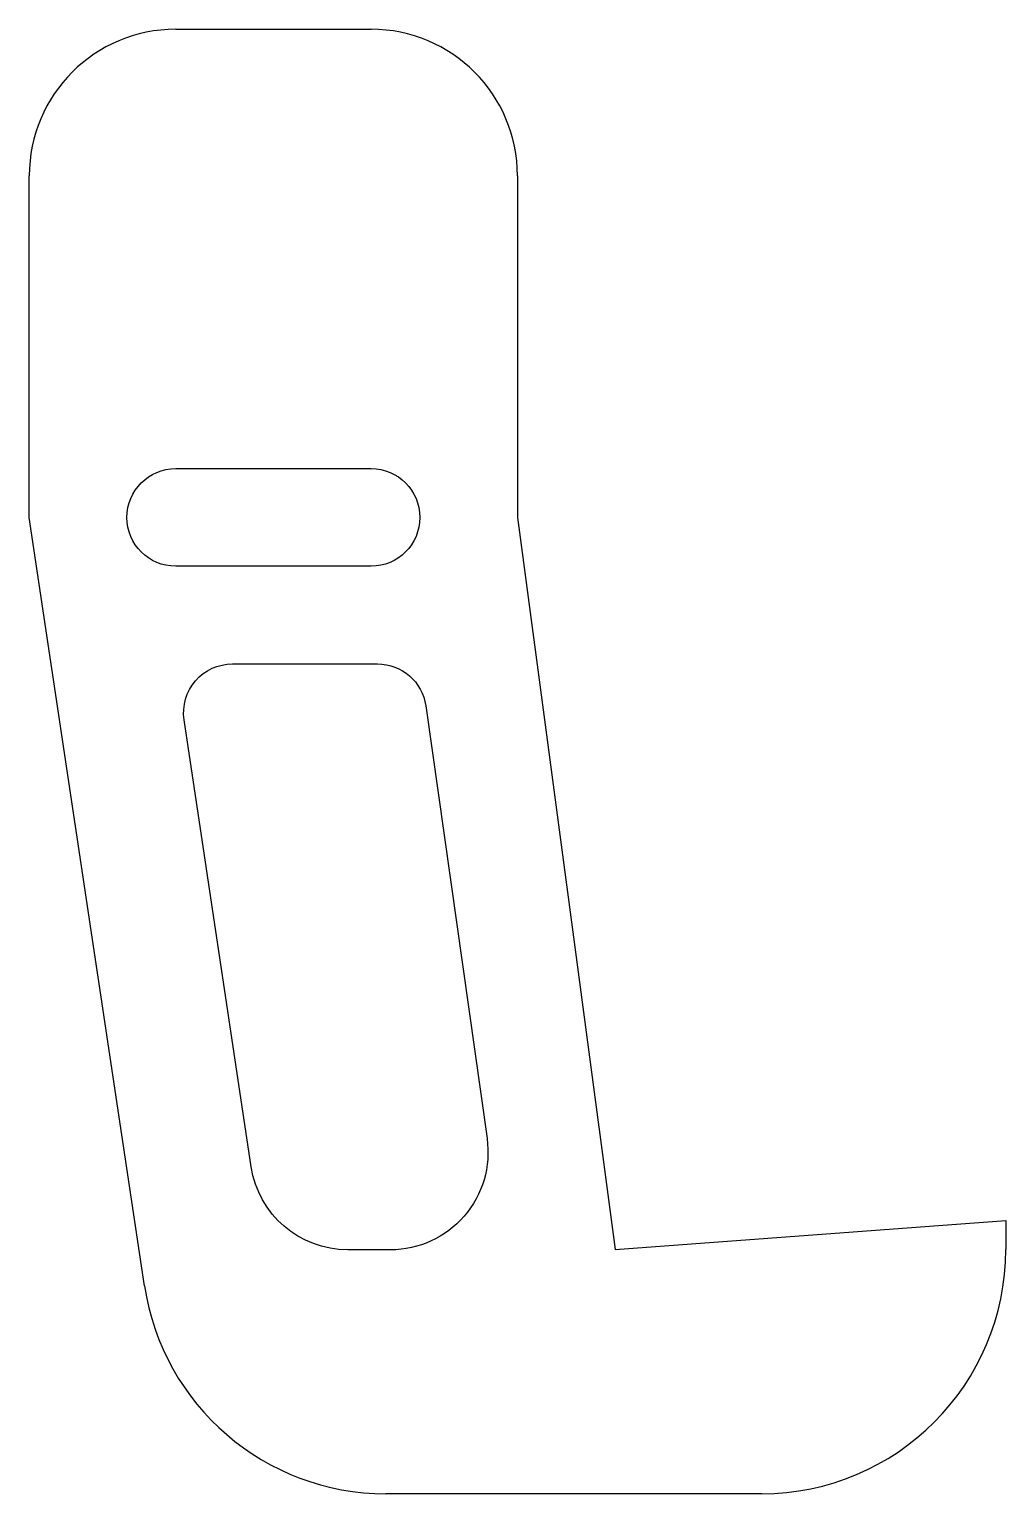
# Model space of a CAD drawing. Header units: inches. Extents: x 0 to 1, y -1 to 0.5.
import ezdxf

# ---------------------------------------------------------------- set-up
doc = ezdxf.new("R2010")
doc.units = ezdxf.units.IN
doc.layers.get('0').update_dxf_attribs({"linetype": 'CONTINUOUS'})

msp = doc.modelspace()

# ---------------------------------------------------------------- linework, layer by layer
for p, q in [((0.15, 0.5), (0.35, 0.5)), ((0, 0), (0, 0.35)), ((0.5, 0.35), (0.5, 0)), ((0.1181, -0.7871), (0, 0)), ((0.5, 0), (0.6, -0.75)), ((0.6, -0.75), (1, -0.72)), ((1, -0.72), (1, -0.75)), ((0.75, -1), (0.3653, -1))]:
    msp.add_line(p, q)
for points in [[(0.35, -0.05), (0.15, -0.05, -1), (0.15, 0.05), (0.35, 0.05, -1)], [(0.2081, -0.15), (0.3566, -0.15, -0.373593), (0.4061, -0.193), (0.4688, -0.6362, -0.455562), (0.37, -0.7502), (0.3263, -0.7502, -0.371694), (0.2273, -0.6651), (0.1586, -0.2074, -0.458526)]]:
    msp.add_lwpolyline(points, format="xyb", close=True)
for centre, radius, start, end in [((0.15, 0.35), 0.15, 90, 180), ((0.35, 0.35), 0.15, 0, 90), ((0.75, -0.75), 0.25, -90, 0), ((0.3653, -0.75), 0.25, 188.5308, 270)]:
    msp.add_arc(centre, radius, start, end)

doc.saveas('drawing.dxf')
